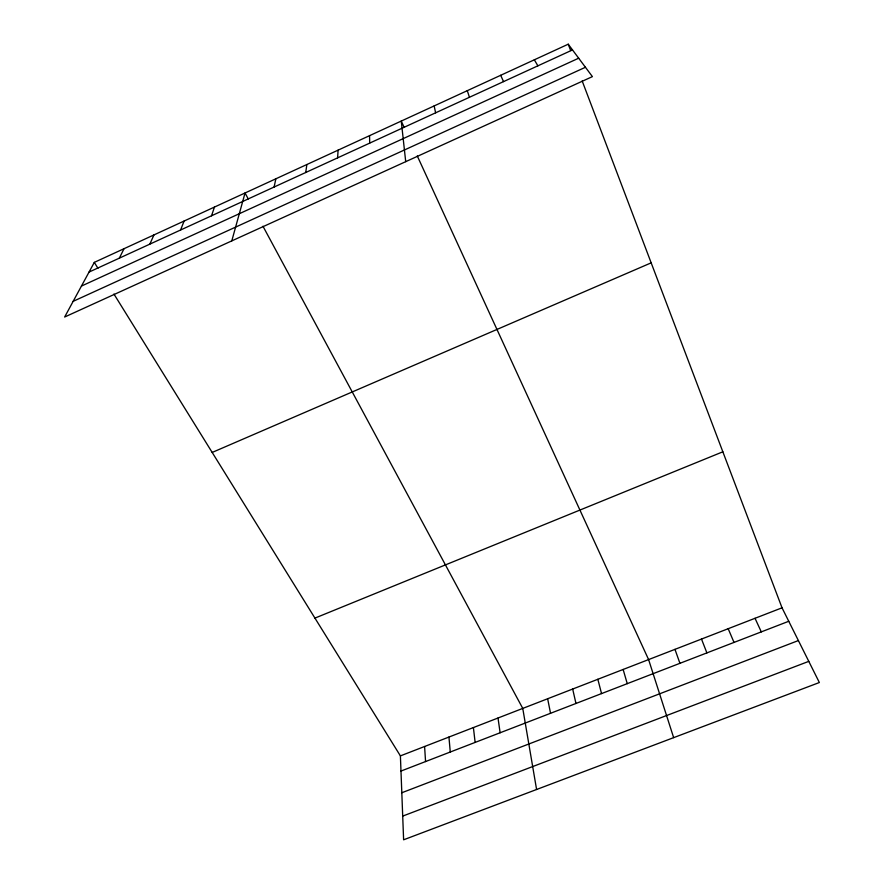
<?xml version="1.0" encoding="UTF-8"?>
<svg xmlns="http://www.w3.org/2000/svg" width="884" height="884" viewBox="0 0 884 884"><rect width="100%" height="100%" fill="white"/><g stroke="black" fill="none" stroke-linecap="round" stroke-linejoin="round"><path stroke-width="1.33" d="M337.6 157.86L338.097 150.147M305.731 172.502L306.858 164.535M274.106 187.043L275.841 178.811M231.796 240.879L245.045 192.988L248.249 198.933M211.519 215.795L214.469 207.066M180.568 230.017L184.104 221.044M149.838 244.139L153.96 234.923M119.329 258.161L124.025 248.702M94.301 262.382L64.642 317.024L592.413 76.621L568.235 44.2L94.301 262.382L97.936 268.25M89.041 272.073L572.5 49.924M81.439 286.073L578.677 58.2M73.162 301.333L585.44 67.272M212.182 452.442L651.176 262.846M314.936 618.104L722.847 451.801M400.397 755.886L782.031 607.816L819.357 682.525L403.612 839.8L400.397 755.886L113.937 294.041M400.971 771.058L788.76 621.275M401.811 792.749L798.396 640.557M402.706 816.098L808.783 661.365M534.334 59.803L537.881 65.825M262.968 226.249L522.764 708.416L536.588 789.5M755.024 618.292L761.301 631.883M404.121 127.307L401.259 121.075L405.712 161.662M417.281 155.96L648.602 659.586L673.652 737.643M500.687 75.295L503.526 81.615M728.184 628.701L734.018 642.425M701.498 639.055L706.891 652.9M568.235 44.2L570.644 50.532M582.169 80.941L782.031 607.816M674.967 649.353L679.929 663.32M467.293 90.676L469.437 97.284M623.143 669.464L627.253 683.663M597.838 679.277L601.54 693.597M572.677 689.045L575.97 703.476M434.154 105.925L435.613 112.82M547.649 698.758L550.544 713.289M498.012 718.018L500.123 732.77M473.404 727.565L475.128 742.416M448.939 737.057L450.276 752.019M424.596 746.505L425.558 761.566M369.556 135.661L369.7 143.109"/></g></svg>
